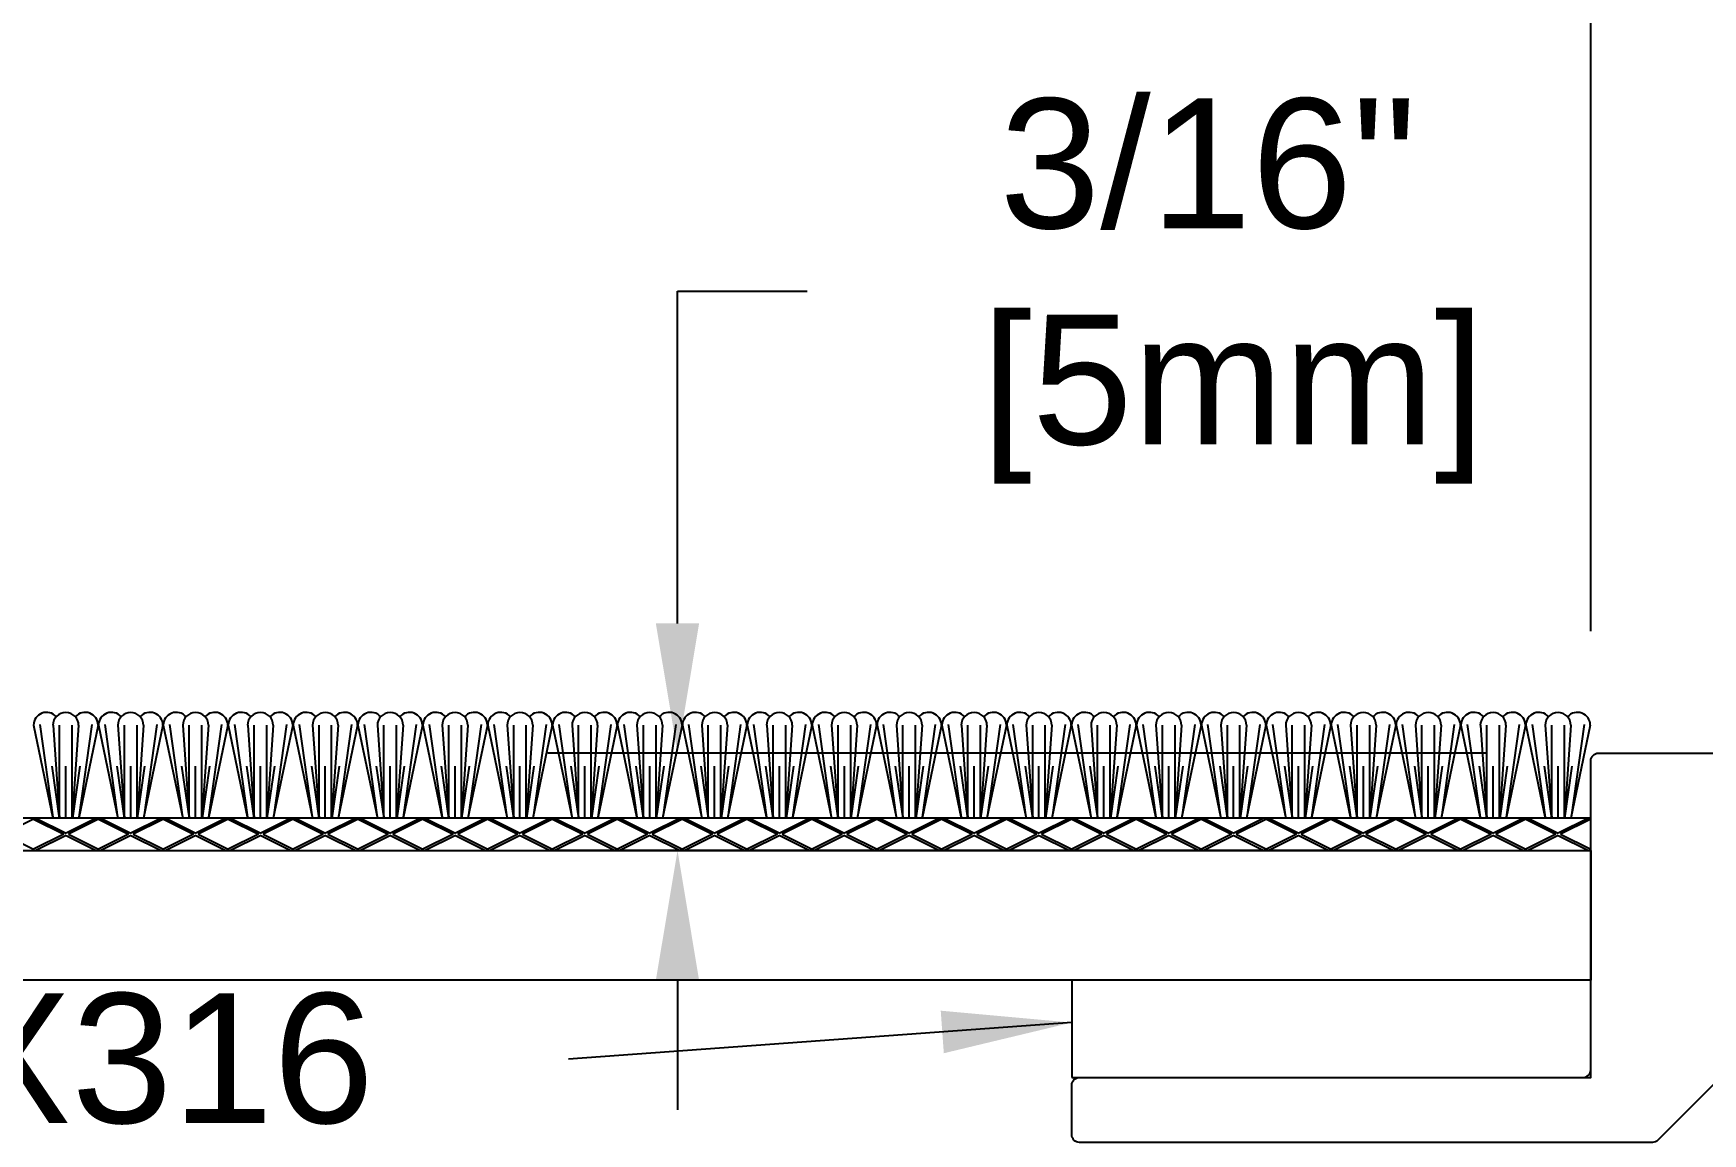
# Model space of a CAD drawing. Header units: inches. Extents: x -2.1 to 58.2, y -1.5 to 11.6.
# Drawn here: x 19.265 to 22.481, y 3.759 to 5.879 of the extents above; entities that cross this region are included whole.
import ezdxf

# ---------------------------------------------------------------- set-up
doc = ezdxf.new("R2010")
doc.units = ezdxf.units.IN
doc.header["$MEASUREMENT"] = 0
for name, color, linetype in [('Conditions', 1, 'Continuous'), ('Dimensions', 3, 'Continuous'), ('Metals', 7, 'Continuous'), ('Text', 2, 'Continuous')]:
    doc.layers.add(name, color=color, linetype=linetype)
doc.styles.add('ARIAL', font='arial.ttf')
doc.dimstyles.new('Arial', dxfattribs={"dimscale": 2, "dimtxt": 0.125, "dimasz": 0.125, "dimexe": 0.125, "dimexo": 0.125, "dimgap": 0.125, "dimtad": 0, "dimtih": 1, "dimtoh": 1, "dimdec": 4, "dimzin": 0, "dimdsep": 46, "dimlunit": 4, "dimtxsty": 'ARIAL', "dimcen": 0.125, "dimadec": 0, "dimazin": 0, "dimtfac": 1, "dimtdec": 4, "dimtofl": 0, "dimtmove": 0, "dimatfit": 3, "dimfxl": 0, "dimfrac": 2, "dimtolj": 1, "dimtzin": 0, "dimarcsym": 0})

# ---------------------------------------------------------------- blocks, each defined once
blk = doc.blocks.new('*D13')
at = {"layer": 'Defpoints', "color": 0}
for p in [(20.5062, 4.4923), (22.3164, 4.4923), (22.2656, 4.3048)]:
    blk.add_point(p, dxfattribs=at)
at = {"layer": 'Dimensions', "color": 0, "lineweight": -2}
for p, q in [((20.5062, 4.7423), (20.5062, 5.3829)), ((20.5062, 5.3829), (20.7562, 5.3829)), ((22.0664, 4.4923), (20.2562, 4.4923)), ((22.0156, 4.3048), (20.2562, 4.3048)), ((20.5062, 4.0548), (20.5062, 3.8048))]:
    blk.add_line(p, q, dxfattribs=at)
at = {"layer": 'Dimensions', "color": 0}
for points in [[(20.4645, 4.7423), (20.5478, 4.7423), (20.5062, 4.4923)], [(20.4645, 4.0548), (20.5478, 4.0548), (20.5062, 4.3048)]]:
    blk.add_solid(points, dxfattribs=at)
at = {"layer": 'Dimensions', "color": 0, "insert": (21.5284, 5.3829), "char_height": 0.25, "attachment_point": 5, "style": 'ARIAL'}
blk.add_mtext('\\A1;3/16"\\P [5mm]', dxfattribs=at)
blk = doc.blocks.new('*D14')
at = {"layer": 'Defpoints', "color": 0}
for p in [(23.8653, 9.2843), (2.6659, 4.4823), (23.8653, 4.4823)]:
    blk.add_point(p, dxfattribs=at)
at = {"layer": 'Dimensions', "color": 0, "lineweight": -2}
for p, q in [((2.6659, 4.7323), (2.6659, 9.5343)), ((23.8653, 4.7323), (23.8653, 9.5343)), ((2.9159, 9.2843), (12.2991, 9.2843)), ((23.6153, 9.2843), (14.2321, 9.2843))]:
    blk.add_line(p, q, dxfattribs=at)
at = {"layer": 'Dimensions', "color": 0}
for points in [[(2.9159, 9.3259), (2.9159, 9.2426), (2.6659, 9.2843)], [(23.6153, 9.3259), (23.6153, 9.2426), (23.8653, 9.2843)]]:
    blk.add_solid(points, dxfattribs=at)
at = {"layer": 'Dimensions', "color": 0, "insert": (13.2656, 9.2843), "char_height": 0.25, "attachment_point": 5, "style": 'ARIAL'}
blk.add_mtext('\\A1;1\'-9 3/16"\\P [538mm]', dxfattribs=at)
blk = doc.blocks.new('*D18')
at = {"layer": 'Defpoints', "color": 0}
for p in [(3.4118, 8.143), (3.4118, 4.4773), (23.1194, 4.4773)]:
    blk.add_point(p, dxfattribs=at)
at = {"layer": 'Dimensions', "color": 0, "lineweight": -2}
for p, q in [((3.4118, 4.7273), (3.4118, 8.393)), ((23.1194, 4.7273), (23.1194, 8.393)), ((3.6618, 8.143), (12.2096, 8.143)), ((22.8694, 8.143), (14.3217, 8.143))]:
    blk.add_line(p, q, dxfattribs=at)
at = {"layer": 'Dimensions', "color": 0}
for points in [[(3.6618, 8.1846), (3.6618, 8.1013), (3.4118, 8.143)], [(22.8694, 8.1846), (22.8694, 8.1013), (23.1194, 8.143)]]:
    blk.add_solid(points, dxfattribs=at)
at = {"layer": 'Dimensions', "color": 0, "insert": (13.2656, 8.143), "char_height": 0.25, "attachment_point": 5, "style": 'ARIAL'}
blk.add_mtext('\\A1;1\'-7 11/16"\\P [501mm]', dxfattribs=at)
blk = doc.blocks.new('NBT123')
blk.add_lwpolyline([(-0.985, 0.61, 0.414214), (-1, 0.625), (-1.8238, 0.625, 0.668179), (-1.8344, 0.5994), (-1.1144, -0.1206, 0.198912), (-1.1038, -0.125), (0, -0.125, 0.414214), (0.015, -0.11), (0.015, -0.015, 0.414214), (0, 0), (-0.97, 0, -0.414214), (-0.985, 0.015)], format="xyb", close=True)
blk = doc.blocks.new('*D21')
at = {"layer": 'Defpoints', "color": 0}
for p in [(22.2656, 7.153), (4.2656, 4.4773), (22.2656, 4.4773)]:
    blk.add_point(p, dxfattribs=at)
at = {"layer": 'Dimensions', "color": 0, "lineweight": -2}
for p, q in [((4.2656, 4.7273), (4.2656, 7.403)), ((22.2656, 4.7273), (22.2656, 7.403)), ((4.5156, 7.153), (12.2969, 7.153)), ((22.0156, 7.153), (14.2299, 7.153))]:
    blk.add_line(p, q, dxfattribs=at)
at = {"layer": 'Dimensions', "color": 0}
for points in [[(4.5156, 7.1947), (4.5156, 7.1114), (4.2656, 7.153)], [(22.0156, 7.1947), (22.0156, 7.1114), (22.2656, 7.153)]]:
    blk.add_solid(points, dxfattribs=at)
at = {"layer": 'Dimensions', "color": 0, "insert": (13.2634, 7.153), "char_height": 0.25, "attachment_point": 5, "style": 'ARIAL'}
blk.add_mtext('\\A1;1\'-6"\\P [457mm]', dxfattribs=at)
blk = doc.blocks.new('AB1X316')
at = {"layer": 'Metals'}
blk.add_lwpolyline([(-0.5, 0), (0.5, 0), (0.5, 0.1875), (-0.5, 0.1875)], close=True, dxfattribs=at)
blk = doc.blocks.new('*U33')
for p, q in [((18, 0.0625), (0, 0.0625)), ((15, 0.0603), (14.942, 0.0312)), ((15, 0.0603), (15.058, 0.0312)), ((15.0045, 0.0625), (15.0625, 0.0335)), ((15.1205, 0.0625), (15.0625, 0.0335)), ((15.125, 0.0603), (15.067, 0.0312)), ((15.125, 0.0603), (15.183, 0.0312)), ((15.1295, 0.0625), (15.1875, 0.0335)), ((15.2455, 0.0625), (15.1875, 0.0335)), ((15.25, 0.0603), (15.192, 0.0312)), ((15.25, 0.0603), (15.308, 0.0312)), ((15.2545, 0.0625), (15.3125, 0.0335)), ((15.3705, 0.0625), (15.3125, 0.0335)), ((15.375, 0.0603), (15.317, 0.0312)), ((15.375, 0.0603), (15.433, 0.0312)), ((15.3795, 0.0625), (15.4375, 0.0335)), ((15.4955, 0.0625), (15.4375, 0.0335)), ((15.5, 0.0603), (15.442, 0.0312)), ((15.5, 0.0603), (15.558, 0.0312)), ((15.5045, 0.0625), (15.5625, 0.0335)), ((15.6205, 0.0625), (15.5625, 0.0335)), ((15.625, 0.0603), (15.567, 0.0312)), ((15.625, 0.0603), (15.683, 0.0312)), ((15.6295, 0.0625), (15.6875, 0.0335)), ((15.7455, 0.0625), (15.6875, 0.0335)), ((15.75, 0.0603), (15.692, 0.0312)), ((15.75, 0.0603), (15.808, 0.0312)), ((15.7545, 0.0625), (15.8125, 0.0335)), ((15.8705, 0.0625), (15.8125, 0.0335)), ((15.875, 0.0603), (15.817, 0.0312)), ((15.875, 0.0603), (15.933, 0.0312)), ((15.8795, 0.0625), (15.9375, 0.0335)), ((15.9955, 0.0625), (15.9375, 0.0335)), ((16, 0.0603), (15.942, 0.0312)), ((16, 0.0603), (16.058, 0.0312)), ((16.0045, 0.0625), (16.0625, 0.0335)), ((16.1205, 0.0625), (16.0625, 0.0335)), ((16.125, 0.0603), (16.067, 0.0312)), ((16.125, 0.0603), (16.183, 0.0312)), ((16.1295, 0.0625), (16.1875, 0.0335)), ((16.2455, 0.0625), (16.1875, 0.0335)), ((16.25, 0.0603), (16.192, 0.0312)), ((16.25, 0.0603), (16.308, 0.0312)), ((16.2545, 0.0625), (16.3125, 0.0335)), ((16.3705, 0.0625), (16.3125, 0.0335)), ((16.375, 0.0603), (16.317, 0.0312)), ((16.375, 0.0603), (16.433, 0.0312)), ((16.3795, 0.0625), (16.4375, 0.0335)), ((16.4955, 0.0625), (16.4375, 0.0335)), ((16.5, 0.0603), (16.442, 0.0312)), ((16.5, 0.0603), (16.558, 0.0312)), ((16.5045, 0.0625), (16.5625, 0.0335)), ((16.6205, 0.0625), (16.5625, 0.0335)), ((16.625, 0.0603), (16.567, 0.0312)), ((16.625, 0.0603), (16.683, 0.0312)), ((16.6295, 0.0625), (16.6875, 0.0335)), ((16.7455, 0.0625), (16.6875, 0.0335)), ((16.75, 0.0603), (16.692, 0.0312)), ((16.75, 0.0603), (16.808, 0.0312)), ((16.7545, 0.0625), (16.8125, 0.0335)), ((16.8705, 0.0625), (16.8125, 0.0335)), ((16.875, 0.0603), (16.817, 0.0312)), ((16.875, 0.0603), (16.933, 0.0312)), ((16.8795, 0.0625), (16.9375, 0.0335)), ((16.9955, 0.0625), (16.9375, 0.0335)), ((17, 0.0603), (16.942, 0.0312)), ((17, 0.0603), (17.058, 0.0312)), ((17.0045, 0.0625), (17.0625, 0.0335)), ((17.1205, 0.0625), (17.0625, 0.0335)), ((17.125, 0.0603), (17.067, 0.0312)), ((17.125, 0.0603), (17.183, 0.0312)), ((17.1295, 0.0625), (17.1875, 0.0335)), ((17.2455, 0.0625), (17.1875, 0.0335)), ((17.25, 0.0603), (17.192, 0.0312)), ((17.25, 0.0603), (17.308, 0.0312)), ((17.2545, 0.0625), (17.3125, 0.0335)), ((17.3705, 0.0625), (17.3125, 0.0335)), ((17.375, 0.0603), (17.317, 0.0312)), ((17.375, 0.0603), (17.433, 0.0312)), ((17.3795, 0.0625), (17.4375, 0.0335)), ((17.4955, 0.0625), (17.4375, 0.0335)), ((17.5, 0.0603), (17.442, 0.0312)), ((17.5, 0.0603), (17.558, 0.0312)), ((17.5045, 0.0625), (17.5625, 0.0335)), ((17.6205, 0.0625), (17.5625, 0.0335)), ((17.625, 0.0603), (17.567, 0.0312)), ((17.625, 0.0603), (17.683, 0.0312)), ((17.6295, 0.0625), (17.6875, 0.0335)), ((17.7455, 0.0625), (17.6875, 0.0335)), ((17.75, 0.0603), (17.692, 0.0312)), ((17.75, 0.0603), (17.808, 0.0312)), ((17.7545, 0.0625), (17.8125, 0.0335)), ((17.8705, 0.0625), (17.8125, 0.0335)), ((17.875, 0.0603), (17.817, 0.0312)), ((17.875, 0.0603), (17.933, 0.0312)), ((17.8795, 0.0625), (17.9375, 0.0335)), ((17.9955, 0.0625), (17.9375, 0.0335)), ((18, 0.0603), (17.942, 0.0312)), ((18, 0), (18, 0.0625)), ((0, 0), (18, 0)), ((14.942, 0.0312), (15, 0.0022)), ((15.058, 0.0312), (15, 0.0022)), ((15.0625, 0.029), (15.0045, 0)), ((15.0625, 0.029), (15.1205, 0)), ((15.067, 0.0312), (15.125, 0.0022)), ((15.183, 0.0312), (15.125, 0.0022)), ((15.1875, 0.029), (15.1295, 0)), ((15.1875, 0.029), (15.2455, 0)), ((15.192, 0.0312), (15.25, 0.0022)), ((15.308, 0.0312), (15.25, 0.0022)), ((15.3125, 0.029), (15.2545, 0)), ((15.3125, 0.029), (15.3705, 0)), ((15.317, 0.0312), (15.375, 0.0022)), ((15.433, 0.0312), (15.375, 0.0022)), ((15.4375, 0.029), (15.3795, 0)), ((15.4375, 0.029), (15.4955, 0)), ((15.442, 0.0312), (15.5, 0.0022)), ((15.558, 0.0312), (15.5, 0.0022)), ((15.5625, 0.029), (15.5045, 0)), ((15.5625, 0.029), (15.6205, 0)), ((15.567, 0.0312), (15.625, 0.0022)), ((15.683, 0.0312), (15.625, 0.0022)), ((15.6875, 0.029), (15.6295, 0)), ((15.6875, 0.029), (15.7455, 0)), ((15.692, 0.0312), (15.75, 0.0022)), ((15.808, 0.0312), (15.75, 0.0022)), ((15.8125, 0.029), (15.7545, 0)), ((15.8125, 0.029), (15.8705, 0)), ((15.817, 0.0312), (15.875, 0.0022)), ((15.933, 0.0312), (15.875, 0.0022)), ((15.9375, 0.029), (15.8795, 0)), ((15.9375, 0.029), (15.9955, 0)), ((15.942, 0.0312), (16, 0.0022)), ((16.058, 0.0312), (16, 0.0022)), ((16.0625, 0.029), (16.0045, 0)), ((16.0625, 0.029), (16.1205, 0)), ((16.067, 0.0312), (16.125, 0.0022)), ((16.183, 0.0312), (16.125, 0.0022)), ((16.1875, 0.029), (16.1295, 0)), ((16.1875, 0.029), (16.2455, 0)), ((16.192, 0.0312), (16.25, 0.0022)), ((16.308, 0.0312), (16.25, 0.0022)), ((16.3125, 0.029), (16.2545, 0)), ((16.3125, 0.029), (16.3705, 0)), ((16.317, 0.0312), (16.375, 0.0022)), ((16.433, 0.0312), (16.375, 0.0022)), ((16.4375, 0.029), (16.3795, 0)), ((16.4375, 0.029), (16.4955, 0)), ((16.442, 0.0312), (16.5, 0.0022)), ((16.558, 0.0312), (16.5, 0.0022)), ((16.5625, 0.029), (16.5045, 0)), ((16.5625, 0.029), (16.6205, 0)), ((16.567, 0.0312), (16.625, 0.0022)), ((16.683, 0.0312), (16.625, 0.0022)), ((16.6875, 0.029), (16.6295, 0)), ((16.6875, 0.029), (16.7455, 0)), ((16.692, 0.0312), (16.75, 0.0022)), ((16.808, 0.0312), (16.75, 0.0022)), ((16.8125, 0.029), (16.7545, 0)), ((16.8125, 0.029), (16.8705, 0)), ((16.817, 0.0312), (16.875, 0.0022)), ((16.933, 0.0312), (16.875, 0.0022)), ((16.9375, 0.029), (16.8795, 0)), ((16.9375, 0.029), (16.9955, 0)), ((16.942, 0.0312), (17, 0.0022)), ((17.058, 0.0312), (17, 0.0022)), ((17.0625, 0.029), (17.0045, 0)), ((17.0625, 0.029), (17.1205, 0)), ((17.067, 0.0312), (17.125, 0.0022)), ((17.183, 0.0312), (17.125, 0.0022)), ((17.1875, 0.029), (17.1295, 0)), ((17.1875, 0.029), (17.2455, 0)), ((17.192, 0.0312), (17.25, 0.0022)), ((17.308, 0.0312), (17.25, 0.0022)), ((17.3125, 0.029), (17.2545, 0)), ((17.3125, 0.029), (17.3705, 0)), ((17.317, 0.0312), (17.375, 0.0022)), ((17.433, 0.0312), (17.375, 0.0022)), ((17.4375, 0.029), (17.3795, 0)), ((17.4375, 0.029), (17.4955, 0)), ((17.442, 0.0312), (17.5, 0.0022)), ((17.558, 0.0312), (17.5, 0.0022)), ((17.5625, 0.029), (17.5045, 0)), ((17.5625, 0.029), (17.6205, 0)), ((17.567, 0.0312), (17.625, 0.0022)), ((17.683, 0.0312), (17.625, 0.0022)), ((17.6875, 0.029), (17.6295, 0)), ((17.6875, 0.029), (17.7455, 0)), ((17.692, 0.0312), (17.75, 0.0022)), ((17.808, 0.0312), (17.75, 0.0022)), ((17.8125, 0.029), (17.7545, 0)), ((17.8125, 0.029), (17.8705, 0)), ((17.817, 0.0312), (17.875, 0.0022)), ((17.933, 0.0312), (17.875, 0.0022)), ((17.9375, 0.029), (17.8795, 0)), ((17.9375, 0.029), (17.9955, 0)), ((17.942, 0.0312), (18, 0.0022))]:
    blk.add_line(p, q)
for points in [[(14.9999, 0.2412), (15.0373, 0.0625)], [(15.0119, 0.243), (15.0369, 0.0642)], [(15.0374, 0.2412), (15.0499, 0.0625)], [(15.0499, 0.0625), (15.0499, 0.2412)], [(15.0742, 0.0625), (15.0742, 0.2412)], [(15.0867, 0.2412), (15.0742, 0.0625)], [(15.1242, 0.2412), (15.0868, 0.0625)], [(15.1122, 0.243), (15.0872, 0.0642)], [(15.1249, 0.2412), (15.1623, 0.0625)], [(15.1369, 0.243), (15.1619, 0.0642)], [(15.1624, 0.2412), (15.1749, 0.0625)], [(15.1749, 0.0625), (15.1749, 0.2412)], [(15.1992, 0.0625), (15.1992, 0.2412)], [(15.2117, 0.2412), (15.1992, 0.0625)], [(15.2492, 0.2412), (15.2118, 0.0625)], [(15.2372, 0.243), (15.2122, 0.0642)], [(15.2499, 0.2412), (15.2873, 0.0625)], [(15.2619, 0.243), (15.2869, 0.0642)], [(15.2874, 0.2412), (15.2999, 0.0625)], [(15.2999, 0.0625), (15.2999, 0.2412)], [(15.3242, 0.0625), (15.3242, 0.2412)], [(15.3367, 0.2412), (15.3242, 0.0625)], [(15.3742, 0.2412), (15.3368, 0.0625)], [(15.3622, 0.243), (15.3372, 0.0642)], [(15.3749, 0.2412), (15.4123, 0.0625)], [(15.3869, 0.243), (15.4119, 0.0642)], [(15.4124, 0.2412), (15.4249, 0.0625)], [(15.4249, 0.0625), (15.4249, 0.2412)], [(15.4492, 0.0625), (15.4492, 0.2412)], [(15.4617, 0.2412), (15.4492, 0.0625)], [(15.4992, 0.2412), (15.4618, 0.0625)], [(15.4872, 0.243), (15.4622, 0.0642)], [(15.4999, 0.2412), (15.5373, 0.0625)], [(15.5119, 0.243), (15.5369, 0.0642)], [(15.5374, 0.2412), (15.5499, 0.0625)], [(15.5499, 0.0625), (15.5499, 0.2412)], [(15.5742, 0.0625), (15.5742, 0.2412)], [(15.5867, 0.2412), (15.5742, 0.0625)], [(15.6242, 0.2412), (15.5868, 0.0625)], [(15.6122, 0.243), (15.5872, 0.0642)], [(15.6249, 0.2412), (15.6623, 0.0625)], [(15.6369, 0.243), (15.6619, 0.0642)], [(15.6624, 0.2412), (15.6749, 0.0625)], [(15.6749, 0.0625), (15.6749, 0.2412)], [(15.6992, 0.0625), (15.6992, 0.2412)], [(15.7117, 0.2412), (15.6992, 0.0625)], [(15.7492, 0.2412), (15.7118, 0.0625)], [(15.7372, 0.243), (15.7122, 0.0642)], [(15.7499, 0.2412), (15.7873, 0.0625)], [(15.7619, 0.243), (15.7869, 0.0642)], [(15.7874, 0.2412), (15.7999, 0.0625)], [(15.7999, 0.0625), (15.7999, 0.2412)], [(15.8242, 0.0625), (15.8242, 0.2412)], [(15.8367, 0.2412), (15.8242, 0.0625)], [(15.8742, 0.2412), (15.8368, 0.0625)], [(15.8622, 0.243), (15.8372, 0.0642)], [(15.8749, 0.2412), (15.9123, 0.0625)], [(15.8869, 0.243), (15.9119, 0.0642)], [(15.9124, 0.2412), (15.9249, 0.0625)], [(15.9249, 0.0625), (15.9249, 0.2412)], [(15.9492, 0.0625), (15.9492, 0.2412)], [(15.9617, 0.2412), (15.9492, 0.0625)], [(15.9992, 0.2412), (15.9618, 0.0625)], [(15.9872, 0.243), (15.9622, 0.0642)], [(15.9999, 0.2412), (16.0373, 0.0625)], [(16.0119, 0.243), (16.0369, 0.0642)], [(16.0374, 0.2412), (16.0499, 0.0625)], [(16.0499, 0.0625), (16.0499, 0.2412)], [(16.0742, 0.0625), (16.0742, 0.2412)], [(16.0867, 0.2412), (16.0742, 0.0625)], [(16.1242, 0.2412), (16.0868, 0.0625)], [(16.1122, 0.243), (16.0872, 0.0642)], [(16.1249, 0.2412), (16.1623, 0.0625)], [(16.1369, 0.243), (16.1619, 0.0642)], [(16.1624, 0.2412), (16.1749, 0.0625)], [(16.1749, 0.0625), (16.1749, 0.2412)], [(16.1992, 0.0625), (16.1992, 0.2412)], [(16.2117, 0.2412), (16.1992, 0.0625)], [(16.2492, 0.2412), (16.2118, 0.0625)], [(16.2372, 0.243), (16.2122, 0.0642)], [(16.2499, 0.2412), (16.2873, 0.0625)], [(16.2619, 0.243), (16.2869, 0.0642)], [(16.2874, 0.2412), (16.2999, 0.0625)], [(16.2999, 0.0625), (16.2999, 0.2412)], [(16.3242, 0.0625), (16.3242, 0.2412)], [(16.3367, 0.2412), (16.3242, 0.0625)], [(16.3742, 0.2412), (16.3368, 0.0625)], [(16.3622, 0.243), (16.3372, 0.0642)], [(16.3749, 0.2412), (16.4123, 0.0625)], [(16.3869, 0.243), (16.4119, 0.0642)], [(16.4124, 0.2412), (16.4249, 0.0625)], [(16.4249, 0.0625), (16.4249, 0.2412)], [(16.4492, 0.0625), (16.4492, 0.2412)], [(16.4617, 0.2412), (16.4492, 0.0625)], [(16.4992, 0.2412), (16.4618, 0.0625)], [(16.4872, 0.243), (16.4622, 0.0642)], [(16.4999, 0.2412), (16.5373, 0.0625)], [(16.5119, 0.243), (16.5369, 0.0642)], [(16.5374, 0.2412), (16.5499, 0.0625)], [(16.5499, 0.0625), (16.5499, 0.2412)], [(16.5742, 0.0625), (16.5742, 0.2412)], [(16.5867, 0.2412), (16.5742, 0.0625)], [(16.6242, 0.2412), (16.5868, 0.0625)], [(16.6122, 0.243), (16.5872, 0.0642)], [(16.6249, 0.2412), (16.6623, 0.0625)], [(16.6369, 0.243), (16.6619, 0.0642)], [(16.6624, 0.2412), (16.6749, 0.0625)], [(16.6749, 0.0625), (16.6749, 0.2412)], [(16.6992, 0.0625), (16.6992, 0.2412)], [(16.7117, 0.2412), (16.6992, 0.0625)], [(16.7492, 0.2412), (16.7118, 0.0625)], [(16.7372, 0.243), (16.7122, 0.0642)], [(16.7499, 0.2412), (16.7873, 0.0625)], [(16.7619, 0.243), (16.7869, 0.0642)], [(16.7874, 0.2412), (16.7999, 0.0625)], [(16.7999, 0.0625), (16.7999, 0.2412)], [(16.8242, 0.0625), (16.8242, 0.2412)], [(16.8367, 0.2412), (16.8242, 0.0625)], [(16.8742, 0.2412), (16.8368, 0.0625)], [(16.8622, 0.243), (16.8372, 0.0642)], [(16.8749, 0.2412), (16.9123, 0.0625)], [(16.8869, 0.243), (16.9119, 0.0642)], [(16.9124, 0.2412), (16.9249, 0.0625)], [(16.9249, 0.0625), (16.9249, 0.2412)], [(16.9492, 0.0625), (16.9492, 0.2412)], [(16.9617, 0.2412), (16.9492, 0.0625)], [(16.9992, 0.2412), (16.9618, 0.0625)], [(16.9872, 0.243), (16.9622, 0.0642)], [(16.9999, 0.2412), (17.0373, 0.0625)], [(17.0119, 0.243), (17.0369, 0.0642)], [(17.0374, 0.2412), (17.0499, 0.0625)], [(17.0499, 0.0625), (17.0499, 0.2412)], [(17.0742, 0.0625), (17.0742, 0.2412)], [(17.0867, 0.2412), (17.0742, 0.0625)], [(17.1242, 0.2412), (17.0868, 0.0625)], [(17.1122, 0.243), (17.0872, 0.0642)], [(17.1249, 0.2412), (17.1623, 0.0625)], [(17.1369, 0.243), (17.1619, 0.0642)], [(17.1624, 0.2412), (17.1749, 0.0625)], [(17.1749, 0.0625), (17.1749, 0.2412)], [(17.1992, 0.0625), (17.1992, 0.2412)], [(17.2117, 0.2412), (17.1992, 0.0625)], [(17.2492, 0.2412), (17.2118, 0.0625)], [(17.2372, 0.243), (17.2122, 0.0642)], [(17.2499, 0.2412), (17.2873, 0.0625)], [(17.2619, 0.243), (17.2869, 0.0642)], [(17.2874, 0.2412), (17.2999, 0.0625)], [(17.2999, 0.0625), (17.2999, 0.2412)], [(17.3242, 0.0625), (17.3242, 0.2412)], [(17.3367, 0.2412), (17.3242, 0.0625)], [(17.3742, 0.2412), (17.3368, 0.0625)], [(17.3622, 0.243), (17.3372, 0.0642)], [(17.3749, 0.2412), (17.4123, 0.0625)], [(17.3869, 0.243), (17.4119, 0.0642)], [(17.4124, 0.2412), (17.4249, 0.0625)], [(17.4249, 0.0625), (17.4249, 0.2412)], [(17.4492, 0.0625), (17.4492, 0.2412)], [(17.4617, 0.2412), (17.4492, 0.0625)], [(17.4992, 0.2412), (17.4618, 0.0625)], [(17.4872, 0.243), (17.4622, 0.0642)], [(17.4999, 0.2412), (17.5373, 0.0625)], [(17.5119, 0.243), (17.5369, 0.0642)], [(17.5374, 0.2412), (17.5499, 0.0625)], [(17.5499, 0.0625), (17.5499, 0.2412)], [(17.5742, 0.0625), (17.5742, 0.2412)], [(17.5867, 0.2412), (17.5742, 0.0625)], [(17.6242, 0.2412), (17.5868, 0.0625)], [(17.6122, 0.243), (17.5872, 0.0642)], [(17.6249, 0.2412), (17.6623, 0.0625)], [(17.6369, 0.243), (17.6619, 0.0642)], [(17.6624, 0.2412), (17.6749, 0.0625)], [(17.6749, 0.0625), (17.6749, 0.2412)], [(17.6992, 0.0625), (17.6992, 0.2412)], [(17.7117, 0.2412), (17.6992, 0.0625)], [(17.7492, 0.2412), (17.7118, 0.0625)], [(17.7372, 0.243), (17.7122, 0.0642)], [(17.7499, 0.2412), (17.7873, 0.0625)], [(17.7619, 0.243), (17.7869, 0.0642)], [(17.7874, 0.2412), (17.7999, 0.0625)], [(17.7999, 0.0625), (17.7999, 0.2412)], [(17.8242, 0.0625), (17.8242, 0.2412)], [(17.8367, 0.2412), (17.8242, 0.0625)], [(17.8742, 0.2412), (17.8368, 0.0625)], [(17.8622, 0.243), (17.8372, 0.0642)], [(17.8749, 0.2412), (17.9123, 0.0625)], [(17.8869, 0.243), (17.9119, 0.0642)], [(17.9124, 0.2412), (17.9249, 0.0625)], [(17.9249, 0.0625), (17.9249, 0.2412)], [(17.9492, 0.0625), (17.9492, 0.2412)], [(17.9617, 0.2412), (17.9492, 0.0625)], [(17.9992, 0.2412), (17.9618, 0.0625)], [(17.9872, 0.243), (17.9622, 0.0642)], [(15.0352, 0.1625), (15.0495, 0.0625)], [(15.062, 0.0625), (15.062, 0.1625)], [(15.0889, 0.1625), (15.0746, 0.0625)], [(15.1602, 0.1625), (15.1745, 0.0625)], [(15.187, 0.0625), (15.187, 0.1625)], [(15.2139, 0.1625), (15.1996, 0.0625)], [(15.2852, 0.1625), (15.2995, 0.0625)], [(15.312, 0.0625), (15.312, 0.1625)], [(15.3389, 0.1625), (15.3246, 0.0625)], [(15.4102, 0.1625), (15.4245, 0.0625)], [(15.437, 0.0625), (15.437, 0.1625)], [(15.4639, 0.1625), (15.4496, 0.0625)], [(15.5352, 0.1625), (15.5495, 0.0625)], [(15.562, 0.0625), (15.562, 0.1625)], [(15.5889, 0.1625), (15.5746, 0.0625)], [(15.6602, 0.1625), (15.6745, 0.0625)], [(15.687, 0.0625), (15.687, 0.1625)], [(15.7139, 0.1625), (15.6996, 0.0625)], [(15.7852, 0.1625), (15.7995, 0.0625)], [(15.812, 0.0625), (15.812, 0.1625)], [(15.8389, 0.1625), (15.8246, 0.0625)], [(15.9102, 0.1625), (15.9245, 0.0625)], [(15.937, 0.0625), (15.937, 0.1625)], [(15.9639, 0.1625), (15.9496, 0.0625)], [(16.0352, 0.1625), (16.0495, 0.0625)], [(16.062, 0.0625), (16.062, 0.1625)], [(16.0889, 0.1625), (16.0746, 0.0625)], [(16.1602, 0.1625), (16.1745, 0.0625)], [(16.187, 0.0625), (16.187, 0.1625)], [(16.2139, 0.1625), (16.1996, 0.0625)], [(16.2852, 0.1625), (16.2995, 0.0625)], [(16.312, 0.0625), (16.312, 0.1625)], [(16.3389, 0.1625), (16.3246, 0.0625)], [(16.4102, 0.1625), (16.4245, 0.0625)], [(16.437, 0.0625), (16.437, 0.1625)], [(16.4639, 0.1625), (16.4496, 0.0625)], [(16.5352, 0.1625), (16.5495, 0.0625)], [(16.562, 0.0625), (16.562, 0.1625)], [(16.5889, 0.1625), (16.5746, 0.0625)], [(16.6602, 0.1625), (16.6745, 0.0625)], [(16.687, 0.0625), (16.687, 0.1625)], [(16.7139, 0.1625), (16.6996, 0.0625)], [(16.7852, 0.1625), (16.7995, 0.0625)], [(16.812, 0.0625), (16.812, 0.1625)], [(16.8389, 0.1625), (16.8246, 0.0625)], [(16.9102, 0.1625), (16.9245, 0.0625)], [(16.937, 0.0625), (16.937, 0.1625)], [(16.9639, 0.1625), (16.9496, 0.0625)], [(17.0352, 0.1625), (17.0495, 0.0625)], [(17.062, 0.0625), (17.062, 0.1625)], [(17.0889, 0.1625), (17.0746, 0.0625)], [(17.1602, 0.1625), (17.1745, 0.0625)], [(17.187, 0.0625), (17.187, 0.1625)], [(17.2139, 0.1625), (17.1996, 0.0625)], [(17.2852, 0.1625), (17.2995, 0.0625)], [(17.312, 0.0625), (17.312, 0.1625)], [(17.3389, 0.1625), (17.3246, 0.0625)], [(17.4102, 0.1625), (17.4245, 0.0625)], [(17.437, 0.0625), (17.437, 0.1625)], [(17.4639, 0.1625), (17.4496, 0.0625)], [(17.5352, 0.1625), (17.5495, 0.0625)], [(17.562, 0.0625), (17.562, 0.1625)], [(17.5889, 0.1625), (17.5746, 0.0625)], [(17.6602, 0.1625), (17.6745, 0.0625)], [(17.687, 0.0625), (17.687, 0.1625)], [(17.7139, 0.1625), (17.6996, 0.0625)], [(17.7852, 0.1625), (17.7995, 0.0625)], [(17.812, 0.0625), (17.812, 0.1625)], [(17.8389, 0.1625), (17.8246, 0.0625)], [(17.9102, 0.1625), (17.9245, 0.0625)], [(17.937, 0.0625), (17.937, 0.1625)], [(17.9639, 0.1625), (17.9496, 0.0625)]]:
    blk.add_lwpolyline(points)
for centre, radius, start, end in [((15.0249, 0.2412), 0.025, 41.211, 180), ((15.062, 0.2412), 0.0247, 0, 180), ((15.0992, 0.2412), 0.025, 0, 138.789), ((15.1499, 0.2412), 0.025, 41.211, 180), ((15.187, 0.2412), 0.0247, 0, 180), ((15.2242, 0.2412), 0.025, 0, 138.789), ((15.2749, 0.2412), 0.025, 41.211, 180), ((15.312, 0.2412), 0.0247, 0, 180), ((15.3492, 0.2412), 0.025, 0, 138.789), ((15.3999, 0.2412), 0.025, 41.211, 180), ((15.437, 0.2412), 0.0247, 0, 180), ((15.4742, 0.2412), 0.025, 0, 138.789), ((15.5249, 0.2412), 0.025, 41.211, 180), ((15.562, 0.2412), 0.0247, 0, 180), ((15.5992, 0.2412), 0.025, 0, 138.789), ((15.6499, 0.2412), 0.025, 41.211, 180), ((15.687, 0.2412), 0.0247, 0, 180), ((15.7242, 0.2412), 0.025, 0, 138.789), ((15.7749, 0.2412), 0.025, 41.211, 180), ((15.812, 0.2412), 0.0247, 0, 180), ((15.8492, 0.2412), 0.025, 0, 138.789), ((15.8999, 0.2412), 0.025, 41.211, 180), ((15.937, 0.2412), 0.0247, 0, 180), ((15.9742, 0.2412), 0.025, 0, 138.789), ((16.0249, 0.2412), 0.025, 41.211, 180), ((16.062, 0.2412), 0.0247, 0, 180), ((16.0992, 0.2412), 0.025, 0, 138.789), ((16.1499, 0.2412), 0.025, 41.211, 180), ((16.187, 0.2412), 0.0247, 0, 180), ((16.2242, 0.2412), 0.025, 0, 138.789), ((16.2749, 0.2412), 0.025, 41.211, 180), ((16.312, 0.2412), 0.0247, 0, 180), ((16.3492, 0.2412), 0.025, 0, 138.789), ((16.3999, 0.2412), 0.025, 41.211, 180), ((16.437, 0.2412), 0.0247, 0, 180), ((16.4742, 0.2412), 0.025, 0, 138.789), ((16.5249, 0.2412), 0.025, 41.211, 180), ((16.562, 0.2412), 0.0247, 0, 180), ((16.5992, 0.2412), 0.025, 0, 138.789), ((16.6499, 0.2412), 0.025, 41.211, 180), ((16.687, 0.2412), 0.0247, 0, 180), ((16.7242, 0.2412), 0.025, 0, 138.789), ((16.7749, 0.2412), 0.025, 41.211, 180), ((16.812, 0.2412), 0.0247, 0, 180), ((16.8492, 0.2412), 0.025, 0, 138.789), ((16.8999, 0.2412), 0.025, 41.211, 180), ((16.937, 0.2412), 0.0247, 0, 180), ((16.9742, 0.2412), 0.025, 0, 138.789), ((17.0249, 0.2412), 0.025, 41.211, 180), ((17.062, 0.2412), 0.0247, 0, 180), ((17.0992, 0.2412), 0.025, 0, 138.789), ((17.1499, 0.2412), 0.025, 41.211, 180), ((17.187, 0.2412), 0.0247, 0, 180), ((17.2242, 0.2412), 0.025, 0, 138.789), ((17.2749, 0.2412), 0.025, 41.211, 180), ((17.312, 0.2412), 0.0247, 0, 180), ((17.3492, 0.2412), 0.025, 0, 138.789), ((17.3999, 0.2412), 0.025, 41.211, 180), ((17.437, 0.2412), 0.0247, 0, 180), ((17.4742, 0.2412), 0.025, 0, 138.789), ((17.5249, 0.2412), 0.025, 41.211, 180), ((17.562, 0.2412), 0.0247, 0, 180), ((17.5992, 0.2412), 0.025, 0, 138.789), ((17.6499, 0.2412), 0.025, 41.211, 180), ((17.687, 0.2412), 0.0247, 0, 180), ((17.7242, 0.2412), 0.025, 0, 138.789), ((17.7749, 0.2412), 0.025, 41.211, 180), ((17.812, 0.2412), 0.0247, 0, 180), ((17.8492, 0.2412), 0.025, 0, 138.789), ((17.8999, 0.2412), 0.025, 41.211, 180), ((17.937, 0.2412), 0.0247, 0, 180), ((17.9742, 0.2412), 0.025, 0, 138.789)]:
    blk.add_arc(centre, radius, start, end)

msp = doc.modelspace()

# ---------------------------------------------------------------- hatches: boundary and pattern name
at = {"layer": 'Conditions'}
h = msp.add_hatch(dxfattribs=at)
h.set_pattern_fill('AR-CONC', color=256, scale=0.25, style=0)
h.paths.add_polyline_path([(24.30308, 2.9432), (24.29163, 2.94936), (24.30308, 2.95552), (24.30308, 2.98722), (24.27908, 3.00014), (24.30308, 3.01307), (24.30308, 3.04476), (24.29163, 3.05092), (24.30308, 3.05709), (24.30308, 3.08878), (24.27908, 3.1017), (24.30308, 3.11463), (24.30308, 3.14632), (24.29163, 3.15248), (24.30308, 3.15865), (24.30308, 3.19034), (24.27908, 3.20327), (24.30308, 3.21619), (24.30308, 3.24788), (24.29163, 3.25405), (24.30308, 3.26021), (24.30308, 3.2919), (24.27908, 3.30483), (24.30308, 3.31775), (24.30308, 3.34945), (24.29163, 3.35561), (24.30308, 3.36177), (24.30308, 3.39347), (24.27908, 3.40639), (24.30308, 3.41932), (24.30308, 3.45101), (24.29163, 3.45717), (24.30308, 3.46334), (24.30308, 3.49503), (24.27908, 3.50795), (24.30308, 3.52088), (24.30308, 3.55257), (24.29163, 3.55873), (24.30308, 3.5649), (24.30308, 3.58503, 0.0521265), (24.30207, 3.59465), (24.29728, 3.61733), (22.16269, 3.61733), (22.14755, 3.60133), (22.14755, 3.53423, -0.0521265), (22.14654, 3.52462), (22.14105, 3.49865, 0.0521265), (22.14005, 3.48903), (22.14005, 3.47566), (22.16405, 3.46273), (22.14005, 3.44981), (22.14005, 3.41812), (22.15149, 3.41195), (22.14005, 3.40579), (22.14005, 3.3741), (22.16405, 3.36117), (22.14005, 3.34825), (22.14005, 3.31655), (22.15149, 3.31039), (22.14005, 3.30423), (22.14005, 3.27253), (22.16405, 3.25961), (22.14005, 3.24669), (22.14005, 3.21499), (22.15149, 3.20883), (22.14005, 3.20267), (22.14005, 3.17097), (22.16405, 3.15805), (22.14005, 3.14512), (22.14005, 3.11343), (22.15149, 3.10727), (22.14005, 3.1011), (22.14005, 3.06941), (22.16405, 3.05648), (22.14005, 3.04356), (22.14005, 3.01187), (22.15149, 3.0057), (22.14005, 2.99954), (22.14005, 2.96785), (22.16405, 2.95492), (22.14005, 2.942), (22.14005, 2.9103), (22.15149, 2.90414), (22.14005, 2.89798), (22.14005, 2.86628), (22.16405, 2.85336), (22.14005, 2.84044), (22.14005, 2.80874), (22.15149, 2.80258), (22.14005, 2.79642), (22.14005, 2.76472), (22.16405, 2.7518), (22.14005, 2.73887), (22.14005, 2.70718), (22.15149, 2.70102), (22.14005, 2.69485), (22.14005, 2.66316), (22.16405, 2.65023), (22.14005, 2.63731), (22.14005, 2.5993), (22.15149, 2.59314), (22.14005, 2.58697), (22.14005, 2.55528), (22.16405, 2.54235), (22.14005, 2.52943), (22.14005, 2.48917), (22.15149, 2.48301), (22.14005, 2.47684), (22.14005, 2.44515), (22.16405, 2.43223), (22.14005, 2.4193), (22.14005, 2.38354), (22.15149, 2.37738), (22.14005, 2.37121), (22.14005, 2.33952), (22.16405, 2.32659), (22.14005, 2.31367), (22.14005, 2.28128), (22.15149, 2.27511), (22.14005, 2.26895), (22.14005, 2.23726), (22.16405, 2.22433), (22.14005, 2.21141), (22.14005, 2.17902), (22.15149, 2.17285), (22.14005, 2.16669), (22.14005, 2.135), (22.16405, 2.12207), (22.14005, 2.10915), (22.14005, 2.07745), (22.15149, 2.07129), (22.14005, 2.06513), (22.14005, 2.06161, -0.084437), (22.13743, 2.04624), (22.08802, 1.90519, -0.709275), (22.06816, 1.90352), (22.01816, 2.04624, -0.0665467), (22.01566, 2.05831), (21.99155, 2.07129), (22.01565, 2.08427), (22.01565, 2.11586), (22.0041, 2.12207), (22.01565, 2.12829), (22.01565, 2.16058), (21.99155, 2.17355), (22.01565, 2.18653), (22.01564, 2.21812), (22.0041, 2.22433), (22.01564, 2.23054), (22.01564, 2.26284), (21.99155, 2.27581), (22.01564, 2.28879), (22.01564, 2.32039), (22.0041, 2.32659), (22.01564, 2.3328), (22.01563, 2.36848), (21.99155, 2.38145), (22.01563, 2.39441), (22.01563, 2.42603), (22.0041, 2.43223), (22.01563, 2.43843), (22.01562, 2.47861), (21.99155, 2.49157), (22.01562, 2.50454), (22.01562, 2.53616), (22.0041, 2.54235), (22.01562, 2.54855), (22.01562, 2.5865), (21.99155, 2.59945), (22.01561, 2.61241), (22.01561, 2.64404), (22.0041, 2.65023), (22.01561, 2.65643), (22.01561, 2.68806), (21.99155, 2.70102), (22.01561, 2.71397), (22.0156, 2.74561), (22.0041, 2.7518), (22.0156, 2.75799), (22.0156, 2.78963), (21.99155, 2.80258), (22.0156, 2.81553), (22.0156, 2.84718), (22.0041, 2.85336), (22.01559, 2.85954), (22.01559, 2.8912), (21.99155, 2.90414), (22.01559, 2.91709), (22.01559, 2.94874), (22.0041, 2.95492), (22.01559, 2.9611), (22.01558, 2.99276), (21.99155, 3.0057), (22.01558, 3.01865), (22.01558, 3.05031), (22.0041, 3.05648), (22.01558, 3.06266), (22.01558, 3.09433), (21.99155, 3.10727), (22.01557, 3.1202), (22.01557, 3.15188), (22.0041, 3.15805), (22.01557, 3.16422), (22.01557, 3.1959), (21.99155, 3.20883), (22.01557, 3.22176), (22.01556, 3.25344), (22.0041, 3.25961), (22.01556, 3.26578), (22.01556, 3.29746), (21.99155, 3.31039), (22.01556, 3.32332), (22.01556, 3.35501), (22.0041, 3.36117), (22.01556, 3.36734), (22.01555, 3.39903), (21.99155, 3.41195), (22.01555, 3.42488), (22.01555, 3.45657), (22.0041, 3.46273), (22.01555, 3.4689), (22.01555, 3.48904, 0.0520878), (22.01454, 3.49865), (22.00905, 3.52462, -0.0521265), (22.00805, 3.53423), (22.00805, 3.60133), (21.9929, 3.61733), (20.18707, 3.61733), (20.17192, 3.60133), (20.17192, 3.53423, -0.0521265), (20.17091, 3.52462), (20.16542, 3.49865, 0.0521265), (20.16442, 3.48903), (20.16442, 3.47566), (20.18842, 3.46273), (20.16442, 3.44981), (20.16442, 3.41812), (20.17586, 3.41195), (20.16442, 3.40579), (20.16442, 3.3741), (20.18842, 3.36117), (20.16442, 3.34825), (20.16442, 3.31655), (20.17586, 3.31039), (20.16442, 3.30423), (20.16442, 3.27253), (20.18842, 3.25961), (20.16442, 3.24669), (20.16442, 3.21499), (20.17586, 3.20883), (20.16442, 3.20267), (20.16442, 3.17097), (20.18842, 3.15805), (20.16442, 3.14512), (20.16442, 3.11343), (20.17586, 3.10727), (20.16442, 3.1011), (20.16442, 3.06941), (20.18842, 3.05648), (20.16442, 3.04356), (20.16442, 3.01187), (20.17586, 3.0057), (20.16442, 2.99954), (20.16442, 2.96785), (20.18842, 2.95492), (20.16442, 2.942), (20.16442, 2.9103), (20.17586, 2.90414), (20.16442, 2.89798), (20.16442, 2.86628), (20.18842, 2.85336), (20.16442, 2.84044), (20.16442, 2.80874), (20.17586, 2.80258), (20.16442, 2.79642), (20.16442, 2.76472), (20.18842, 2.7518), (20.16442, 2.73887), (20.16442, 2.70718), (20.17586, 2.70102), (20.16442, 2.69485), (20.16442, 2.66316), (20.18842, 2.65023), (20.16442, 2.63731), (20.16442, 2.5993), (20.17586, 2.59314), (20.16442, 2.58697), (20.16442, 2.55528), (20.18842, 2.54235), (20.16442, 2.52943), (20.16442, 2.48917), (20.17586, 2.48301), (20.16442, 2.47684), (20.16442, 2.44515), (20.18842, 2.43223), (20.16442, 2.4193), (20.16442, 2.38354), (20.17586, 2.37738), (20.16442, 2.37121), (20.16442, 2.33952), (20.18842, 2.32659), (20.16442, 2.31367), (20.16442, 2.28128), (20.17586, 2.27511), (20.16442, 2.26895), (20.16442, 2.23726), (20.18842, 2.22433), (20.16442, 2.21141), (20.16442, 2.17902), (20.17586, 2.17285), (20.16442, 2.16669), (20.16442, 2.135), (20.18842, 2.12207), (20.16442, 2.10915), (20.16442, 2.07745), (20.17586, 2.07129), (20.16442, 2.06513), (20.16442, 2.06161, -0.084437), (20.1618, 2.04624), (20.11239, 1.90519, -0.709275), (20.09253, 1.90352), (20.04253, 2.04624, -0.0665467), (20.04004, 2.05831), (20.01592, 2.07129), (20.04003, 2.08427), (20.04002, 2.11586), (20.02847, 2.12207), (20.04002, 2.12829), (20.04002, 2.16058), (20.01592, 2.17355), (20.04002, 2.18653), (20.04002, 2.21812), (20.02847, 2.22433), (20.04002, 2.23054), (20.04001, 2.26284), (20.01592, 2.27581), (20.04001, 2.28879), (20.04001, 2.32039), (20.02847, 2.32659), (20.04001, 2.3328), (20.04001, 2.36848), (20.01592, 2.38145), (20.04, 2.39441), (20.04, 2.42603), (20.02847, 2.43223), (20.04, 2.43843), (20.04, 2.47861), (20.01592, 2.49157), (20.03999, 2.50454), (20.03999, 2.53616), (20.02847, 2.54235), (20.03999, 2.54855), (20.03999, 2.5865), (20.01592, 2.59945), (20.03999, 2.61241), (20.03998, 2.64404), (20.02847, 2.65023), (20.03998, 2.65643), (20.03998, 2.68806), (20.01592, 2.70102), (20.03998, 2.71397), (20.03998, 2.74561), (20.02847, 2.7518), (20.03998, 2.75799), (20.03997, 2.78963), (20.01592, 2.80258), (20.03997, 2.81553), (20.03997, 2.84718), (20.02847, 2.85336), (20.03997, 2.85954), (20.03996, 2.8912), (20.01592, 2.90414), (20.03996, 2.91709), (20.03996, 2.94874), (20.02847, 2.95492), (20.03996, 2.9611), (20.03996, 2.99276), (20.01592, 3.0057), (20.03996, 3.01865), (20.03995, 3.05031), (20.02847, 3.05648), (20.03995, 3.06266), (20.03995, 3.09433), (20.01592, 3.10727), (20.03995, 3.1202), (20.03994, 3.15188), (20.02847, 3.15805), (20.03994, 3.16422), (20.03994, 3.1959), (20.01592, 3.20883), (20.03994, 3.22176), (20.03994, 3.25344), (20.02847, 3.25961), (20.03994, 3.26578), (20.03993, 3.29746), (20.01592, 3.31039), (20.03993, 3.32332), (20.03993, 3.35501), (20.02847, 3.36117), (20.03993, 3.36734), (20.03993, 3.39903), (20.01592, 3.41195), (20.03992, 3.42488), (20.03992, 3.45657), (20.02847, 3.46273), (20.03992, 3.4689), (20.03992, 3.48904, 0.0520878), (20.03891, 3.49865), (20.03342, 3.52462, -0.0521265), (20.03242, 3.53423), (20.03242, 3.60133), (20.01727, 3.61733), (19.27563, 3.61733, 0.4142136), (19.26564, 3.60733), (19.26564, 0), (26.6195, 0), (26.6195, 4.30483), (25.01533, 4.30483), (25.01533, 3.61733), (24.43338, 3.61733), (24.42858, 3.59465, 0.0521265), (24.42758, 3.58503), (24.42758, 3.57166), (24.45158, 3.55873), (24.42758, 3.54581), (24.42758, 3.51412), (24.43902, 3.50795), (24.42758, 3.50179), (24.42758, 3.4701), (24.45158, 3.45717), (24.42758, 3.44425), (24.42758, 3.41255), (24.43902, 3.40639), (24.42758, 3.40023), (24.42758, 3.36853), (24.45158, 3.35561), (24.42758, 3.34269), (24.42758, 3.31099), (24.43902, 3.30483), (24.42758, 3.29867), (24.42758, 3.26697), (24.45158, 3.25405), (24.42758, 3.24112), (24.42758, 3.20943), (24.43902, 3.20327), (24.42758, 3.1971), (24.42758, 3.16541), (24.45158, 3.15248), (24.42758, 3.13956), (24.42758, 3.10787), (24.43902, 3.1017), (24.42758, 3.09554), (24.42758, 3.06385), (24.45158, 3.05092), (24.42758, 3.038), (24.42758, 3.0063), (24.43902, 3.00014), (24.42758, 2.99398), (24.42758, 2.96228), (24.45158, 2.94936), (24.42758, 2.93644), (24.42758, 2.90474), (24.43902, 2.89858), (24.42758, 2.89242), (24.42758, 2.86072), (24.45158, 2.8478), (24.42758, 2.83487), (24.42758, 2.80318), (24.43902, 2.79702), (24.42758, 2.79085), (24.42758, 2.75916), (24.45158, 2.74623), (24.42758, 2.73331), (24.42758, 2.70943), (24.43902, 2.70327), (24.42758, 2.6971), (24.42758, 2.66541), (24.45158, 2.65248), (24.42758, 2.63956), (24.42758, 2.60787), (24.43902, 2.6017), (24.42758, 2.59554), (24.42758, 2.56385), (24.45158, 2.55092), (24.42758, 2.538), (24.42758, 2.5063), (24.43902, 2.50014), (24.42758, 2.49398), (24.42758, 2.46228), (24.45158, 2.44936), (24.42758, 2.43644), (24.42758, 2.40474), (24.43902, 2.39858), (24.42758, 2.39242), (24.42758, 2.36072), (24.45158, 2.3478), (24.42758, 2.33487), (24.42758, 2.30318), (24.43902, 2.29702), (24.42758, 2.29085), (24.42758, 2.25916), (24.45158, 2.24623), (24.42758, 2.23331), (24.42758, 2.20162), (24.43902, 2.19545), (24.42758, 2.18929), (24.42758, 2.15667, -0.084437), (24.42496, 2.14129), (24.37555, 2.00024, -0.709275), (24.35569, 1.99858), (24.30569, 2.14129, -0.084437), (24.30308, 2.15667), (24.30308, 2.18253), (24.27908, 2.19545), (24.30308, 2.20838), (24.30308, 2.24007), (24.29163, 2.24623), (24.30308, 2.2524), (24.30308, 2.28409), (24.27908, 2.29702), (24.30308, 2.30994), (24.30308, 2.34163), (24.29163, 2.3478), (24.30308, 2.35396), (24.30308, 2.38565), (24.27908, 2.39858), (24.30308, 2.4115), (24.30308, 2.4432), (24.29163, 2.44936), (24.30308, 2.45552), (24.30308, 2.48722), (24.27908, 2.50014), (24.30308, 2.51307), (24.30308, 2.54476), (24.29163, 2.55092), (24.30308, 2.55709), (24.30308, 2.58878), (24.27908, 2.6017), (24.30308, 2.61463), (24.30308, 2.64632), (24.29163, 2.65248), (24.30308, 2.65865), (24.30308, 2.68253), (24.27908, 2.69545), (24.30308, 2.70838), (24.30308, 2.74007), (24.29163, 2.74623), (24.30308, 2.7524), (24.30308, 2.78409), (24.27908, 2.79702), (24.30308, 2.80994), (24.30308, 2.84163), (24.29163, 2.8478), (24.30308, 2.85396), (24.30308, 2.88565), (24.27908, 2.89858), (24.30308, 2.9115)])
h.paths.add_polyline_path([(25.47242, 1.76666), (27.68865, 1.76666), (27.68865, 3.12387), (25.47242, 3.12387)], flags=9)
h.paths.add_polyline_path([(22.92673, 0.91864), (25.87336, 0.91864), (25.87336, 1.85492), (22.92673, 1.85492)], flags=24)
h.paths.add_polyline_path([(20.40948, 2.70847), (21.81654, 2.70847), (21.81654, 3.22365), (20.40948, 3.22365)], flags=24)
h.paths.add_polyline_path([(25.4888, 3.42053), (26.68167, 3.42053), (26.68167, 3.93571), (25.4888, 3.93571)], flags=9)

# ---------------------------------------------------------------- linework, layer by layer
at = {"layer": 'Metals'}
msp.add_lwpolyline([(4.26564, 4.30483), (22.26564, 4.30483), (22.26564, 4.05483), (4.26564, 4.05483)], close=True, dxfattribs=at)

# ---------------------------------------------------------------- block references
at = {"layer": 'Conditions'}
msp.add_blockref('*U33', (4.26564, 4.30483), dxfattribs=at)
at = {"layer": 'Metals', "xscale": -1}
msp.add_blockref('NBT123', (21.28064, 3.86733), dxfattribs=at)
at = {"layer": 'Metals'}
msp.add_blockref('AB1X316', (21.76564, 3.86733), dxfattribs=at)

# ---------------------------------------------------------------- texts
at = {"layer": 'Text', "insert": (19.92135, 3.90285), "char_height": 0.25, "width": 2.3515419, "attachment_point": 6, "style": 'ARIAL'}
msp.add_mtext('AB1X316', dxfattribs=at)

# ---------------------------------------------------------------- dimensions: what is measured, and where the dimension line sits
at = {"layer": 'Dimensions'}
for base, p1, p2, picture, middle in [((23.86533, 9.28425), (2.66594, 4.48233), (23.86533, 4.48233), '*D14', (13.26564, 9.28425)), ((3.41185, 8.14296), (23.11942, 4.47733), (3.41185, 4.47733), '*D18', (13.26564, 8.14296)), ((22.26564, 7.15304), (4.26564, 4.47733), (22.26564, 4.47733), '*D21', (13.2634, 7.15304))]:
    dim = msp.add_linear_dim(base=base, p1=p1, p2=p2, dimstyle='Arial', override={"dimpost": '\\X'}, dxfattribs=at)
    dim.commit()
    dim.dimension.update_dxf_attribs({"geometry": picture, "text_midpoint": middle, "dimtype": 160})
dim = msp.add_linear_dim(base=(20.50616, 4.49233), p1=(22.26564, 4.30483), p2=(22.31642, 4.49233), angle=90, dimstyle='Arial', override={"dimpost": '\\X'}, dxfattribs=at)
dim.commit()
dim.dimension.update_dxf_attribs({"geometry": '*D13', "text_midpoint": (21.52842, 5.38293), "dimtype": 160})

# ---------------------------------------------------------------- leaders
at = {"layer": 'Text', "annotation_type": 0, "has_hookline": 1, "hookline_direction": 1, "text_width": 1.45975}
msp.add_leader([(21.26564, 3.97319), (20.29635, 3.90285)], dimstyle='Arial', override={"dimgap": 0.1875, "dimtad": 0}, dxfattribs=at)

doc.saveas('drawing.dxf')
